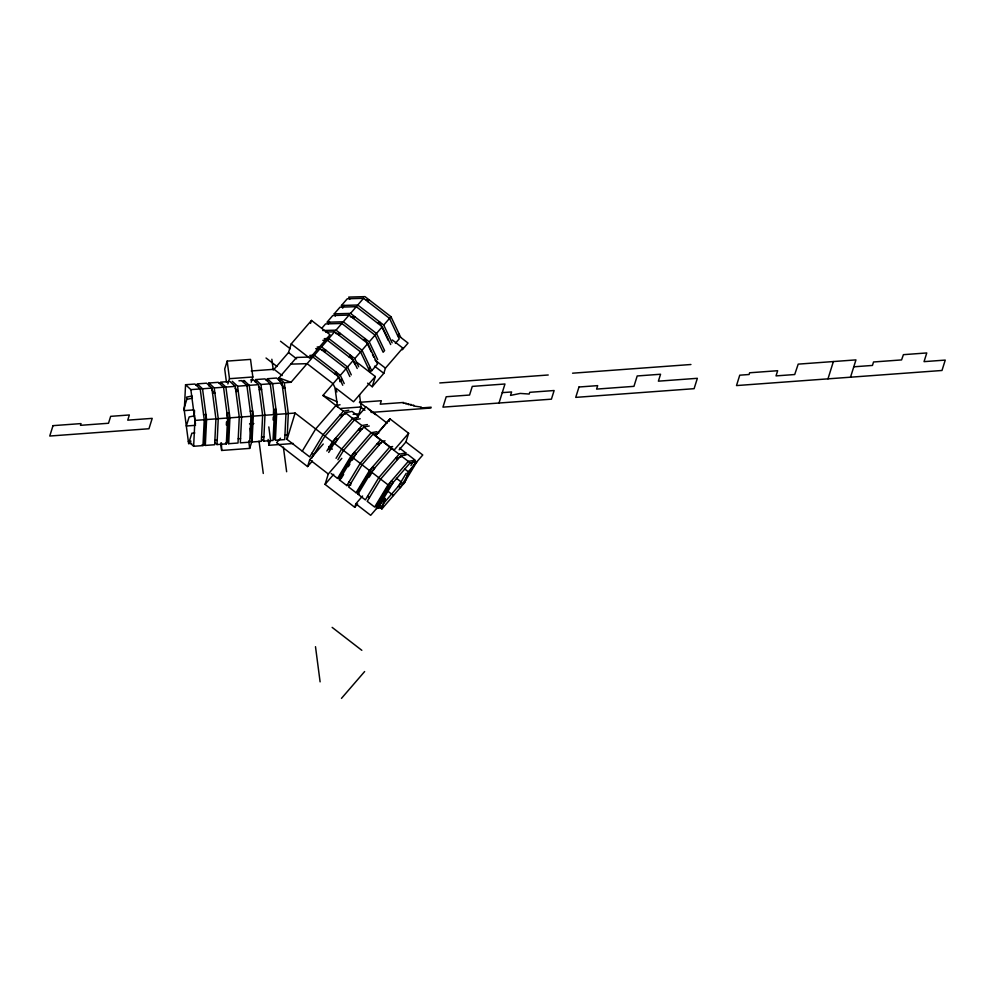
<?xml version="1.0" encoding="UTF-8"?>
<svg xmlns="http://www.w3.org/2000/svg" width="995" height="995" viewBox="0 0 995 995"><rect width="100%" height="100%" fill="white"/><g stroke="black" fill="none" stroke-linecap="round" stroke-linejoin="round"><path stroke-width="1.49" d="M191.003 441.183L188.329 441.382L193.639 446.282L202.98 445.598L204.249 419.728L200.206 388.945L194.896 384.045L185.555 384.729L184.286 410.612L193.627 409.915L195.493 424.069M194.299 415.002L194.522 410.475M193.639 446.282L194.908 420.412L190.866 389.63L185.555 384.729M205.318 445.424L206.587 419.554L202.532 388.771L197.234 383.871L206.574 383.187L211.873 388.087L215.927 418.87L214.659 444.74L205.318 445.424L204.448 444.616L205.915 414.48L203.577 414.641M208.763 385.861L208.9 383.013L218.241 382.329L223.552 387.229L227.594 418.012L226.338 443.882L216.997 444.566L214.87 442.613M216.997 444.566L218.253 418.696L214.211 387.913L208.9 383.013M226.338 424.989L226.487 421.979M226.785 415.947L226.935 412.925L229.273 412.763L227.793 442.899L228.676 443.708L238.016 443.024L239.273 417.154L235.23 386.371L229.92 381.471M228.676 443.708L229.932 417.838L225.89 387.055L220.579 382.155L228.589 381.57M232.258 381.296L237.569 386.197L241.611 416.98L240.342 442.85L249.683 442.166L250.951 416.296L246.909 385.513L241.598 380.612L238.924 380.811M251.3 438.173L252.618 411.047L250.28 411.221M250.603 379.953L253.277 379.754L258.588 384.655L262.63 415.437L261.362 441.307L252.021 441.991L253.29 416.121L249.248 385.339L243.937 380.438M255.466 382.428L255.615 379.58L264.956 378.896L270.254 383.796L274.309 414.579L273.04 440.449L263.7 441.133L261.573 439.181M263.7 441.133L264.968 415.263L260.914 384.48L255.615 379.58M273.127 420.052L273.264 417.029M273.414 414.019L273.637 409.505L275.976 409.331L274.496 439.467M276.635 414.405L275.379 440.275L284.719 439.591L285.975 413.721L281.933 382.938L276.622 378.038L267.282 378.722L272.593 383.622L276.635 414.405L295.092 413.049L332.38 441.855L326.858 451.009M348.835 410.238L343.362 411.233L323.101 434.691L309.694 456.904L287.058 439.417L288.314 413.547L284.272 382.764L278.961 377.864L296.622 357.416L312.89 356.969L338.872 377.03L342.753 385.239M287.058 439.417L295.092 413.049M367.603 383.162L372.242 386.744L375.339 376.533L357.951 363.1M192.122 395.998L186.55 397.142L186.836 399.343L184 408.41L188.627 443.583L191.724 443.36M188.627 443.583L191.873 433.198L194.821 432.987M251.188 382.242L252.842 376.981L250.529 359.394L227.171 361.11L224.708 368.996L226.437 382.192M227.843 383.958L229.484 378.697L227.171 361.11M250.131 428.298L251.859 441.481L249.695 448.397L221.661 450.461L221.437 442.862M251.25 370.973L274.048 369.294L288.513 352.541L291.224 343.884L311.485 320.427L330.041 334.755L309.781 358.225L291.224 343.884M293.401 443.496L268.911 445.3L270.541 440.113L268.812 426.917M310.564 323.363L311.485 320.427M280.478 438.198L276.622 442.675L307.579 466.58L309.743 459.665L323.251 444.019M357.64 503.955L354.742 507.301L325.054 484.378L328.3 473.993L341.807 458.359M359.531 394.841L361.123 406.967L358.959 413.883L353.125 414.318M372.242 386.744L383.821 373.336L385.438 368.15L402.801 348.039L392.366 339.967M402.801 348.039L402.266 349.767L408.049 343.064L397.614 335.004M354.742 507.301L355.824 503.843L362.578 496.02M389.082 421.457L389.903 418.858L375.426 435.611L394.169 450.026L408.634 433.273L390.077 418.945L375.612 435.698M379.443 507.052L381.881 508.93L385.14 498.557L381.719 495.908M399.157 449.79L405.91 441.967L408.634 433.273M405.91 441.967L422.763 454.989L408.286 471.742L405.04 482.115L381.881 508.93M499.005 403.025L504.962 383.995L472.277 386.396L469.565 395.04L446.208 396.756L442.949 407.142L551.417 399.169L554.128 390.525L529.738 392.316L529.191 394.045L520.261 393.423L510.51 395.413L511.592 391.955L502.251 392.639M827.977 378.846L833.387 361.546M850.526 377.192L855.949 359.892L798.201 364.133L794.707 374.53L776.025 375.899L777.655 370.712L749.633 372.777L749.086 374.506L739.745 375.19L736.499 385.575L941.991 370.476L945.25 360.09L924.044 361.645L926.768 352.951L903.41 354.668L901.569 359.916L873.535 361.981L872.453 365.439L853.772 366.807M302.269 451.17L315.689 428.957L335.937 405.5L340.041 404.754M311.547 458.347L324.967 436.121L345.215 412.664L352.068 411.42L358.424 416.333M328.698 449.628L335.725 437.987L337.579 439.417L335.24 443.297M328.711 452.439L334.245 443.285L354.494 419.828L360.215 418.783M336.061 458.297L341.658 449.019L361.919 425.562L367.391 424.566M337.914 459.727L343.524 450.449L363.772 426.992L369.244 425.997M331.161 473.496L337.529 478.408L350.937 456.183L371.197 432.726L376.906 431.693M337.529 478.408L338.648 478.197L354.282 452.315L356.135 453.745L352.23 460.225M350.912 484.826L346.807 485.572L339.382 479.839L352.79 457.625L373.05 434.156L378.772 433.123M341.285 478.334L343.636 474.453M348.325 466.692L349.892 464.105M346.807 485.572L360.215 463.359L380.476 439.889L363.772 426.992M385.065 440.822L382.329 441.32L362.068 464.789L348.66 487.003L356.086 492.736L369.493 470.523L389.754 447.053L392.615 446.544M356.086 492.736L357.205 492.525L372.839 466.643L374.692 468.085L373.125 470.672M404.393 455.424L405.873 452.974L399.032 454.217L378.772 477.687L365.364 499.9L357.939 494.167L371.346 471.953L391.607 448.496M369.22 477.14L371.57 473.259M388.05 484.851L374.642 507.064L367.217 501.331L380.625 479.117L400.885 455.66L407.726 454.416L415.151 460.15L408.311 461.394L388.05 484.851L371.346 471.953M377.615 508.296L393.249 482.413L391.396 480.983L375.762 506.865L381.483 505.821L383.336 507.251L376.496 508.495L389.903 486.281L410.164 462.824L417.004 461.58L403.597 483.794M406.209 473.297L398.398 486.232L400.251 487.662L415.873 461.779L414.019 460.349L410.898 465.523M321.696 328.375L325.552 323.91L341.832 323.45L367.814 343.511L377.515 364.033L371.72 370.737L368.759 370.824M335.303 316.111L334.233 313.848L340.029 307.144L356.297 306.696L382.279 326.758L390.687 344.544M342.765 308.214L341.472 305.477L347.255 298.774L363.536 298.313L389.518 318.375L399.219 338.897L395.363 343.362M328.238 323.835L329.693 322.156M342.715 307.069L344.158 305.403M284.272 382.764L291.037 382.267L320.129 348.586L346.098 368.647L349.842 376.558M317.131 347.031L321.572 346.907L334.594 331.832L360.576 351.894L370.277 372.416M322.728 330.527L336.049 330.153L349.071 315.067L375.04 335.141L383.15 352.267L384.592 350.588L376.496 333.462L350.514 313.4L334.233 313.848M350.514 313.4L363.536 298.313M324.407 351.894L325.862 350.228L321.485 350.339M338.885 335.141L340.327 333.462L335.949 333.586M353.349 318.388L354.792 316.708L350.427 316.833M367.827 301.622L369.269 299.943L366.347 300.03M334.581 373.722L336.036 372.043L340.427 381.346M349.058 356.969L350.501 355.29L354.27 363.25M363.523 340.203L364.966 338.524L371.247 351.807M377.988 323.45L379.443 321.771L388.237 340.365M343.362 411.233L322.952 395.463L338.872 377.03M344.195 383.56L340.315 375.351L353.337 360.277L327.367 340.203L322.828 340.34M358.673 366.807L354.792 358.598L367.814 343.511M377.665 359.618L369.257 341.845L382.279 326.758M392.129 342.865L383.722 325.079L390.96 316.696L364.978 296.634L348.71 297.095L349.78 299.346M339.942 381.719L341.919 379.418M354.805 364.493L356.782 362.205M368.672 369.033L370.128 367.354M397.614 335.514L399.057 333.835M375.339 376.533L353.536 401.781L336.148 388.349M307.579 466.58L312.405 460.996M332.38 441.855L352.64 418.397L358.362 417.353M356.359 418.024L365.998 406.855L387.105 423.136M325.054 484.378L333.735 474.316M385.14 498.557L370.675 515.31L355.824 503.843M382.478 504.676L401.731 482.364L396.433 478.272M341.472 698.366L364.63 671.55M186.836 399.343L192.408 398.199M194.721 415.786L189.149 416.93L186.314 425.997L195.517 425.325M345.34 414.131L340.016 415.102L341.882 416.532M362.566 428.708L358.573 429.43L360.439 430.86M381.122 443.036L377.13 443.758L378.995 445.2M400.997 457.128L395.687 458.098L397.54 459.528M339.382 479.839L340.514 479.627L338.648 478.197M357.939 494.167L359.071 493.968L357.205 492.525M229.484 378.697L252.842 376.981M195.766 384.854L198.104 384.679M219.124 383.137L221.462 382.963M242.469 381.421L244.807 381.247M265.827 379.704L268.165 379.53M190.866 389.63L211.873 388.087M214.211 387.913L235.23 386.371M237.569 386.197L258.588 384.655M260.914 384.48L281.933 382.938M212.544 393.162L214.883 393L211.786 390.139M235.902 391.445L238.228 391.284L235.143 388.423M259.247 389.729L261.585 389.567L258.489 386.707M282.605 388.013L284.943 387.851L280.814 384.045M439.778 382.951L548.233 374.991M572.56 373.2L690.928 364.506M359.431 402.328L381.321 400.724L380.239 404.181L403.584 402.465L403.323 403.336L406.122 403.124L405.848 403.995L408.646 403.783L408.385 404.654L411.184 404.443L410.91 405.313L413.721 405.102L413.447 405.972L421.308 407.079L421.034 407.95L431.133 407.204L430.872 408.025L371.06 412.415M340.688 408.472L361.123 406.967M194.908 420.412L204.249 419.728M206.587 419.554L227.594 418.012M229.932 417.838L250.951 416.296M253.29 416.121L274.309 414.579M249.546 423.895L253.862 423.584M214.87 440.474L217.208 440.3M238.215 438.758L240.554 438.584M261.573 437.041L263.911 436.867M284.931 435.325L287.257 435.151M204.448 444.616L202.109 444.79L202.98 445.598M341.472 305.477L357.752 305.017L383.722 325.079M349.071 315.067L332.79 315.527L327.007 322.231L343.275 321.771L369.257 341.845M325.713 332.081L334.594 331.832M324.283 338.661L328.81 338.536L354.792 358.598M315.689 348.71L320.129 348.586M309.806 355.414L314.333 355.29L340.315 375.351M290.826 364.12L307.107 363.672L333.076 383.734L336.957 391.943M291.037 382.267L278.961 377.864L279.607 380.849M322.952 395.463L337.118 401.744M387.577 490.983L393.46 495.522M336.049 330.153L362.018 350.215L371.72 370.737M375.003 360.078L385.438 368.15M374.543 366.172L383.821 373.336M321.572 346.907L347.553 366.981L351.285 374.879M280.515 341.248L290.254 348.772M359.643 402.366L365.725 407.067M368.162 408.945L375.463 414.592M360.352 406.781L364.916 410.313M288.513 352.541L296.634 358.809M399.517 448.061L405.873 452.974M345.215 412.664L361.919 425.562M382.329 441.32L399.032 454.217M400.885 455.66L410.164 462.824M266.038 358.001L276.996 366.471M404.679 468.956L408.286 471.742M274.048 369.294L282.17 375.563M334.245 443.285L350.937 456.183M352.79 457.625L369.493 470.523M328.86 446.494L332.342 449.18M311.908 453.247L313.761 454.678M349.021 481.903L350.874 483.334M367.565 496.231L369.431 497.674M309.743 459.665L328.3 473.993M332.143 627.385L361.832 650.32M251.15 441.183L252.021 441.991M248.812 441.357L249.683 442.166M225.455 443.073L226.338 443.882M390.96 316.696L400.662 337.218M372.503 354.469L373.759 357.118M353.337 360.277L357.217 368.486M335.178 388.97L337.579 407.166M315.49 646.688L320.104 681.861M271.846 359.245L273.264 370.04M283.388 447.091L286.635 471.742M268.14 439.442L268.911 445.3M259.023 441.096L263.277 473.458M248.725 441.071L249.695 448.397M220.703 443.136L221.661 450.461M53.009 425.649L49.75 436.034L148.964 428.745L152.21 418.36L127.733 420.164L129.362 414.965L110.669 416.345L108.505 423.261L80.483 425.325L81.03 423.596L53.009 425.649M578.99 387.005L575.732 397.378L694.1 388.684L697.358 378.311L658.391 381.172L660.556 374.244L637.198 375.961L633.952 386.346L596.59 389.095L597.672 385.625L578.99 387.005"/></g></svg>
